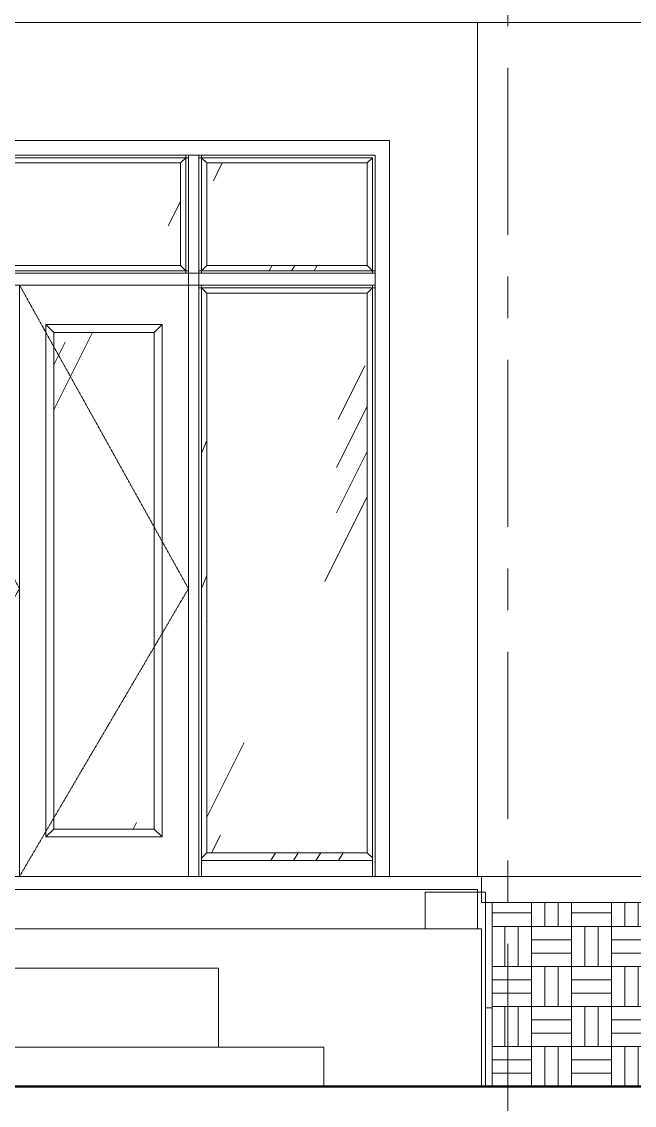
# Model space of a CAD drawing. Header units: millimetres. Extents: x 2164007 to 2324354, y -2513385 to -2308978.
# Drawn here: x 2225835 to 2228166, y -2426092 to -2421968 of the extents above; entities that cross this region are included whole.
import ezdxf

# ---------------------------------------------------------------- set-up
doc = ezdxf.new("R2010")
doc.units = ezdxf.units.MM
doc.linetypes.add('Dash 1_16_', pattern=[3.175, 1.5875, -1.5875])
doc.linetypes.add('Grid Line', pattern=[22.224999999999994, 12.7, -3.174999999999999, 3.174999999999999, -3.174999999999999])
for name, color, linetype, lineweight in [('A-DETL-WIDE', 214, 'Continuous', 50), ('A-DOOR', 8, 'Continuous', 13), ('A-FLOR', 8, 'Continuous', 13), ('A-WALL', 113, 'Continuous', 20), ('A-WALL-PATT', 8, 'Continuous', 50), ('S-GRID', 8, 'Continuous', 9)]:
    doc.layers.add(name, color=color, linetype=linetype, lineweight=lineweight)
pattern_1 = [(63.435, (228.6, 114.3), (-920.0997168973379, 2760.290932305043), [1143, -685.8, 1143, -685.8, -1454.051]), (63.435, (228.6, 114.3), (-920.0997168973379, 2760.290932305043), [-3657.6, 457.2, -996.8510000000001]), (63.435, (171.45, 171.45), (-920.0997168973379, 2760.290932305043), [914.4, -1143, 685.8, -685.8, -1682.651]), (63.435, (171.45, 171.45), (-920.0997168973379, 2760.290932305043), [-3429, 800.1, -882.551]), (63.435, (171.45, 342.9), (-920.0997168973379, 2760.290932305043), [685.8, -1371.6, 457.2, -685.8, -1911.251]), (63.435, (171.45, 342.9), (-920.0997168973379, 2760.290932305043), [-3200.4, 1028.7, -882.551]), (63.435, (342.9, 171.45), (-920.0997168973379, 2760.290932305043), [685.8, -1371.6, 571.5, -2482.751]), (63.435, (514.35, 342.9), (-920.0997168973379, 2760.290932305043), [342.9, -1714.5, 228.6, -2825.651]), (63.435, (228.6, 628.65), (-920.0997168973379, 2760.290932305043), [228.6, -1714.5, 228.6, -914.4, -2025.551]), (63.435, (228.6, 628.65), (-920.0997168973379, 2760.290932305043), [-3086.1, 571.5, -1454.051]), (63.435, (1257.3, 457.2), (-920.0997168973379, 2760.290932305043), [1143, -1714.5, 1371.6, -905.4110000000001]), (63.435, (1257.3, 285.75), (-920.0997168973379, 2760.290932305043), [1600.2, -1143, 1714.5, -676.811]), (63.435, (1371.6, 342.9), (-920.0997168973379, 2760.290932305043), [1828.8, -914.4, 1371.6, -996.8510000000001]), (63.435, (1543.05, 514.35), (-920.0997168973379, 2760.290932305043), [1143, -1600.2, 914.4, -1454.051]), (63.435, (1371.6, 857.25), (-920.0997168973379, 2760.290932305043), [571.5, -2286, 685.8, -1568.351]), (63.435, (1714.5, 685.8), (-920.0997168973379, 2760.290932305043), [457.2, -2286, 457.2, -1911.251])]
pattern_2 = [(58.997, (228.6, 15411.37), (-920.0859164882585, 2296.706267481752), [992.4019999999998, -595.4409999999999, 992.4019999999998, -1857.911]), (58.997, (228.6, 15411.37), (-920.0859164882585, 2296.706267481752), [-2580.244999999999, -595.4409999999999, 396.961, -865.5089999999998]), (58.997, (171.45, 15458.921), (-920.0859164882585, 2296.706267481752), [793.9219999999999, -992.4019999999998, 595.4409999999999, -2056.392]), (58.997, (171.45, 15458.921), (-920.0859164882585, 2296.706267481752), [-2381.764999999999, -595.4409999999999, 694.6809999999999, -766.2689999999998]), (58.997, (171.45, 15601.576), (-920.0859164882585, 2296.706267481752), [595.4409999999999, -1190.882, 396.961, -2254.872]), (58.997, (171.45, 15601.576), (-920.0859164882585, 2296.706267481752), [-2183.284, -595.4409999999999, 893.1619999999998, -766.2689999999998]), (58.997, (342.9, 15458.921), (-920.0859164882585, 2296.706267481752), [595.4409999999999, -1190.882, 496.2009999999999, -2155.632]), (58.997, (514.35, 15601.576), (-920.0859164882585, 2296.706267481752), [297.7209999999999, -1488.603, 198.48, -2453.352]), (58.997, (228.6, 15839.335), (-920.0859164882585, 2296.706267481752), [198.48, -1488.603, 198.48, -2552.592999999999]), (58.997, (228.6, 15839.335), (-920.0859164882585, 2296.706267481752), [-1885.564, -793.9219999999999, 496.2009999999999, -1262.47]), (58.997, (1257.3, 15696.68), (-920.0859164882585, 2296.706267481752), [992.4019999999998, -1488.603, 1190.882, -786.1169999999998]), (58.997, (1257.3, 15554.025), (-920.0859164882585, 2296.706267481752), [1389.363, -992.4019999999998, 1488.603, -587.6369999999998]), (58.997, (1371.6, 15601.576), (-920.0859164882585, 2296.706267481752), [1587.843, -793.9219999999999, 1190.882, -865.5089999999998]), (58.997, (1543.05, 15744.231), (-920.0859164882585, 2296.706267481752), [992.4019999999998, -1389.363, 793.9219999999999, -1262.47]), (58.997, (1371.6, 16029.541), (-920.0859164882585, 2296.706267481752), [496.2009999999999, -1984.804, 595.4409999999999, -1361.71]), (58.997, (1714.5, 15886.886), (-920.0859164882585, 2296.706267481752), [396.961, -1984.804, 396.961, -1659.431])]
pattern_3 = [(58.997, (228.6, 14723.677), (-920.0859164882585, 2296.706267481752), [992.4019999999998, -595.4409999999999, 992.4019999999998, -1857.911]), (58.997, (228.6, 14723.677), (-920.0859164882585, 2296.706267481752), [-2580.244999999999, -595.4409999999999, 396.961, -865.5089999999998]), (58.997, (171.45, 14771.229), (-920.0859164882585, 2296.706267481752), [793.9219999999999, -992.4019999999998, 595.4409999999999, -2056.392]), (58.997, (171.45, 14771.229), (-920.0859164882585, 2296.706267481752), [-2381.764999999999, -595.4409999999999, 694.6809999999999, -766.2689999999998]), (58.997, (171.45, 14913.884), (-920.0859164882585, 2296.706267481752), [595.4409999999999, -1190.882, 396.961, -2254.872]), (58.997, (171.45, 14913.884), (-920.0859164882585, 2296.706267481752), [-2183.284, -595.4409999999999, 893.1619999999998, -766.2689999999998]), (58.997, (342.9, 14771.229), (-920.0859164882585, 2296.706267481752), [595.4409999999999, -1190.882, 496.2009999999999, -2155.632]), (58.997, (514.35, 14913.884), (-920.0859164882585, 2296.706267481752), [297.7209999999999, -1488.603, 198.48, -2453.352]), (58.997, (228.6, 15151.642), (-920.0859164882585, 2296.706267481752), [198.48, -1488.603, 198.48, -2552.592999999999]), (58.997, (228.6, 15151.642), (-920.0859164882585, 2296.706267481752), [-1885.564, -793.9219999999999, 496.2009999999999, -1262.47]), (58.997, (1257.3, 15008.987), (-920.0859164882585, 2296.706267481752), [992.4019999999998, -1488.603, 1190.882, -786.1169999999998]), (58.997, (1257.3, 14866.332), (-920.0859164882585, 2296.706267481752), [1389.363, -992.4019999999998, 1488.603, -587.6369999999998]), (58.997, (1371.6, 14913.884), (-920.0859164882585, 2296.706267481752), [1587.843, -793.9219999999999, 1190.882, -865.5089999999998]), (58.997, (1543.05, 15056.539), (-920.0859164882585, 2296.706267481752), [992.4019999999998, -1389.363, 793.9219999999999, -1262.47]), (58.997, (1371.6, 15341.849), (-920.0859164882585, 2296.706267481752), [496.2009999999999, -1984.804, 595.4409999999999, -1361.71]), (58.997, (1714.5, 15199.194), (-920.0859164882585, 2296.706267481752), [396.961, -1984.804, 396.961, -1659.431])]
pattern_4 = [(58.997, (228.6, 14751.37), (-920.0859164882585, 2296.706267481752), [992.4019999999998, -595.4409999999999, 992.4019999999998, -1857.911]), (58.997, (228.6, 14751.37), (-920.0859164882585, 2296.706267481752), [-2580.244999999999, -595.4409999999999, 396.961, -865.5089999999998]), (58.997, (171.45, 14798.921), (-920.0859164882585, 2296.706267481752), [793.9219999999999, -992.4019999999998, 595.4409999999999, -2056.392]), (58.997, (171.45, 14798.921), (-920.0859164882585, 2296.706267481752), [-2381.764999999999, -595.4409999999999, 694.6809999999999, -766.2689999999998]), (58.997, (171.45, 14941.576), (-920.0859164882585, 2296.706267481752), [595.4409999999999, -1190.882, 396.961, -2254.872]), (58.997, (171.45, 14941.576), (-920.0859164882585, 2296.706267481752), [-2183.284, -595.4409999999999, 893.1619999999998, -766.2689999999998]), (58.997, (342.9, 14798.921), (-920.0859164882585, 2296.706267481752), [595.4409999999999, -1190.882, 496.2009999999999, -2155.632]), (58.997, (514.35, 14941.576), (-920.0859164882585, 2296.706267481752), [297.7209999999999, -1488.603, 198.48, -2453.352]), (58.997, (228.6, 15179.335), (-920.0859164882585, 2296.706267481752), [198.48, -1488.603, 198.48, -2552.592999999999]), (58.997, (228.6, 15179.335), (-920.0859164882585, 2296.706267481752), [-1885.564, -793.9219999999999, 496.2009999999999, -1262.47]), (58.997, (1257.3, 15036.68), (-920.0859164882585, 2296.706267481752), [992.4019999999998, -1488.603, 1190.882, -786.1169999999998]), (58.997, (1257.3, 14894.025), (-920.0859164882585, 2296.706267481752), [1389.363, -992.4019999999998, 1488.603, -587.6369999999998]), (58.997, (1371.6, 14941.576), (-920.0859164882585, 2296.706267481752), [1587.843, -793.9219999999999, 1190.882, -865.5089999999998]), (58.997, (1543.05, 15084.231), (-920.0859164882585, 2296.706267481752), [992.4019999999998, -1389.363, 793.9219999999999, -1262.47]), (58.997, (1371.6, 15369.541), (-920.0859164882585, 2296.706267481752), [496.2009999999999, -1984.804, 595.4409999999999, -1361.71]), (58.997, (1714.5, 15226.886), (-920.0859164882585, 2296.706267481752), [396.961, -1984.804, 396.961, -1659.431])]

# ---------------------------------------------------------------- blocks, each defined once
blk = doc.blocks.new('D4100x2800 XINFA 65 CHUAN - D1-1094269-East')
at = {"layer": 'A-DOOR', "lineweight": 9}
h = blk.add_hatch(dxfattribs=at)
h.set_pattern_fill('FP_2', color=256, style=0, pattern_type=2)
h.set_pattern_definition([(58.997, (228.6, -13670.394), (-920.0859164882585, 2296.706267481752), [992.4019999999998, -595.4409999999999, 992.4019999999998, -1857.911]), (58.997, (228.6, -13670.394), (-920.0859164882585, 2296.706267481752), [-2580.244999999999, -595.4409999999999, 396.961, -865.5089999999998]), (58.997, (171.45, -13622.842), (-920.0859164882585, 2296.706267481752), [793.9219999999999, -992.4019999999998, 595.4409999999999, -2056.392]), (58.997, (171.45, -13622.842), (-920.0859164882585, 2296.706267481752), [-2381.764999999999, -595.4409999999999, 694.6809999999999, -766.2689999999998]), (58.997, (171.45, -13480.187), (-920.0859164882585, 2296.706267481752), [595.4409999999999, -1190.882, 396.961, -2254.872]), (58.997, (171.45, -13480.187), (-920.0859164882585, 2296.706267481752), [-2183.284, -595.4409999999999, 893.1619999999998, -766.2689999999998]), (58.997, (342.9, -13622.842), (-920.0859164882585, 2296.706267481752), [595.4409999999999, -1190.882, 496.2009999999999, -2155.632]), (58.997, (514.35, -13480.187), (-920.0859164882585, 2296.706267481752), [297.7209999999999, -1488.603, 198.48, -2453.352]), (58.997, (228.6, -13242.429), (-920.0859164882585, 2296.706267481752), [198.48, -1488.603, 198.48, -2552.592999999999]), (58.997, (228.6, -13242.429), (-920.0859164882585, 2296.706267481752), [-1885.564, -793.9219999999999, 496.2009999999999, -1262.47]), (58.997, (1257.3, -13385.084), (-920.0859164882585, 2296.706267481752), [992.4019999999998, -1488.603, 1190.882, -786.1169999999998]), (58.997, (1257.3, -13527.739), (-920.0859164882585, 2296.706267481752), [1389.363, -992.4019999999998, 1488.603, -587.6369999999998]), (58.997, (1371.6, -13480.187), (-920.0859164882585, 2296.706267481752), [1587.843, -793.9219999999999, 1190.882, -865.5089999999998]), (58.997, (1543.05, -13337.532), (-920.0859164882585, 2296.706267481752), [992.4019999999998, -1389.363, 793.9219999999999, -1262.47]), (58.997, (1371.6, -13052.222), (-920.0859164882585, 2296.706267481752), [496.2009999999999, -1984.804, 595.4409999999999, -1361.71]), (58.997, (1714.5, -13194.877), (-920.0859164882585, 2296.706267481752), [396.961, -1984.804, 396.961, -1659.431])])
h.paths.add_polyline_path([(6825.711166808232, 2715.000000000005), (6845.711166808238, 2735.000000000019), (4295.961166808215, 2735.000000000019), (4315.961166808228, 2715.000000000005), (5136.118585024041, 2715.000000000005)], flags=0)
h = blk.add_hatch(dxfattribs=at)
h.set_pattern_fill('FP_3', color=256, style=0, pattern_type=2)
h.set_pattern_definition([(67.411, (16119.076, 114.3), (-765.545300334225, 2760.297851282209), [1107.272, -664.363, 1107.272, -2072.964]), (67.411, (16119.076, 114.3), (-765.545300334225, 2760.297851282209), [-2878.908, -664.363, 442.909, -965.692]), (67.411, (16071.525, 171.45), (-765.545300334225, 2760.297851282209), [885.818, -1107.272, 664.363, -2294.419]), (67.411, (16071.525, 171.45), (-765.545300334225, 2760.297851282209), [-2657.454, -664.363, 775.091, -854.965]), (67.411, (16071.525, 342.9), (-765.545300334225, 2760.297851282209), [664.363, -1328.727, 442.909, -2515.873]), (67.411, (16071.525, 342.9), (-765.545300334225, 2760.297851282209), [-2435.999, -664.363, 996.545, -854.965]), (67.411, (16214.18, 171.45), (-765.545300334225, 2760.297851282209), [664.363, -1328.727, 553.636, -2405.146]), (67.411, (16356.835, 342.9), (-765.545300334225, 2760.297851282209), [332.182, -1660.909, 221.454, -2737.328]), (67.411, (16119.076, 628.65), (-765.545300334225, 2760.297851282209), [221.454, -1660.909, 221.454, -2848.055]), (67.411, (16119.076, 628.65), (-765.545300334225, 2760.297851282209), [-2103.818, -885.818, 553.636, -1408.601]), (67.411, (16975.007, 457.2), (-765.545300334225, 2760.297851282209), [1107.272, -1660.909, 1328.727, -877.11]), (67.411, (16975.007, 285.75), (-765.545300334225, 2760.297851282209), [1550.181, -1107.272, 1660.909, -655.6560000000001]), (67.411, (17070.11, 342.9), (-765.545300334225, 2760.297851282209), [1771.636, -885.818, 1328.727, -965.692]), (67.411, (17212.765, 514.35), (-765.545300334225, 2760.297851282209), [1107.272, -1550.181, 885.818, -1408.601]), (67.411, (17070.11, 857.25), (-765.545300334225, 2760.297851282209), [553.636, -2214.545, 664.363, -1519.328]), (67.411, (17355.42, 685.8), (-765.545300334225, 2760.297851282209), [442.909, -2214.545, 442.909, -1851.51])])
h.paths.add_polyline_path([(4295.961166808233, 2305.000000000008), (4315.961166808228, 2324.999999999999), (4315.961166808228, 2715.000000000005), (4295.961166808215, 2735.000000000019), (4295.961166808226, 2318.817973878512)], flags=0)
h = blk.add_hatch(dxfattribs=at)
h.set_pattern_fill('FP_1', color=256, style=0, pattern_type=2)
h.set_pattern_definition(pattern_1)
h.paths.add_polyline_path([(3605.961166808212, 2325.000000000001), (4215.96116680823, 2325.000000000001), (4215.96116680823, 2715.000000000019), (3605.961166808212, 2715.000000000019)], flags=0)
h = blk.add_hatch(dxfattribs=at)
h.set_pattern_fill('FP_1', color=256, style=0, pattern_type=2)
h.set_pattern_definition(pattern_1)
h.paths.add_polyline_path([(4315.961166808228, 2324.999999999999), (6825.711166808232, 2325), (6825.711166808232, 2715.000000000005), (4315.961166808228, 2715.000000000005)], flags=0)
h = blk.add_hatch(dxfattribs=at)
h.set_pattern_fill('FP_1', color=256, style=0, pattern_type=2)
h.set_pattern_definition(pattern_1)
h.paths.add_polyline_path([(7203.944904341489, 2325.000000000001), (7535.961166808246, 2325.000000000001), (7535.961166808246, 2715.000000000019), (6925.961166808229, 2715.000000000019), (6925.961166808229, 2325.000000000001)], flags=0)
h = blk.add_hatch(dxfattribs=at)
h.set_pattern_fill('FP_4', color=256, style=0, pattern_type=2)
h.set_pattern_definition(pattern_2)
h.paths.add_polyline_path([(3585.961166808219, 2305.000000000008), (4235.961166808223, 2305.000000000008), (4215.96116680823, 2325.000000000001), (3605.961166808212, 2325.000000000001), (3599.779140686725, 2318.817973878512)], flags=0)
h = blk.add_hatch(dxfattribs=at)
h.set_pattern_fill('FP_4', color=256, style=0, pattern_type=2)
h.set_pattern_definition(pattern_2)
h.paths.add_polyline_path([(6845.711166808219, 2305.000000000008), (6825.711166808232, 2325), (4315.961166808228, 2324.999999999999), (4295.961166808233, 2305.000000000008), (5136.118585024041, 2305.000000000008)], flags=0)
h = blk.add_hatch(dxfattribs=at)
h.set_pattern_fill('FP_4', color=256, style=0, pattern_type=2)
h.set_pattern_definition(pattern_2)
h.paths.add_polyline_path([(7555.961166808242, 2305.000000000008), (7535.961166808246, 2325.000000000001), (6925.961166808229, 2325.000000000001), (6905.961166808237, 2305.000000000008), (7203.944904341489, 2305.000000000008)], flags=0)
h = blk.add_hatch(dxfattribs=at)
h.set_pattern_fill('FP_8', color=256, style=0, pattern_type=2)
h.set_pattern_definition([(58.997, (228.6, -13822.701), (-920.0859164882585, 2296.706267481752), [992.4019999999998, -595.4409999999999, 992.4019999999998, -1857.911]), (58.997, (228.6, -13822.701), (-920.0859164882585, 2296.706267481752), [-2580.244999999999, -595.4409999999999, 396.961, -865.5089999999998]), (58.997, (171.45, -13775.15), (-920.0859164882585, 2296.706267481752), [793.9219999999999, -992.4019999999998, 595.4409999999999, -2056.392]), (58.997, (171.45, -13775.15), (-920.0859164882585, 2296.706267481752), [-2381.764999999999, -595.4409999999999, 694.6809999999999, -766.2689999999998]), (58.997, (171.45, -13632.495), (-920.0859164882585, 2296.706267481752), [595.4409999999999, -1190.882, 396.961, -2254.872]), (58.997, (171.45, -13632.495), (-920.0859164882585, 2296.706267481752), [-2183.284, -595.4409999999999, 893.1619999999998, -766.2689999999998]), (58.997, (342.9, -13775.15), (-920.0859164882585, 2296.706267481752), [595.4409999999999, -1190.882, 496.2009999999999, -2155.632]), (58.997, (514.35, -13632.495), (-920.0859164882585, 2296.706267481752), [297.7209999999999, -1488.603, 198.48, -2453.352]), (58.997, (228.6, -13394.736), (-920.0859164882585, 2296.706267481752), [198.48, -1488.603, 198.48, -2552.592999999999]), (58.997, (228.6, -13394.736), (-920.0859164882585, 2296.706267481752), [-1885.564, -793.9219999999999, 496.2009999999999, -1262.47]), (58.997, (1257.3, -13537.391), (-920.0859164882585, 2296.706267481752), [992.4019999999998, -1488.603, 1190.882, -786.1169999999998]), (58.997, (1257.3, -13680.046), (-920.0859164882585, 2296.706267481752), [1389.363, -992.4019999999998, 1488.603, -587.6369999999998]), (58.997, (1371.6, -13632.495), (-920.0859164882585, 2296.706267481752), [1587.843, -793.9219999999999, 1190.882, -865.5089999999998]), (58.997, (1543.05, -13489.84), (-920.0859164882585, 2296.706267481752), [992.4019999999998, -1389.363, 793.9219999999999, -1262.47]), (58.997, (1371.6, -13204.53), (-920.0859164882585, 2296.706267481752), [496.2009999999999, -1984.804, 595.4409999999999, -1361.71]), (58.997, (1714.5, -13347.185), (-920.0859164882585, 2296.706267481752), [396.961, -1984.804, 396.961, -1659.431])])
h.paths.add_polyline_path([(4215.96116680823, 2220.000000000001), (4235.961166808236, 2240.000000000008), (3585.961166808213, 2240.000000000008), (3605.961166808221, 2220.000000000001), (4102.205425365315, 2220.000000000001)], flags=0)
h = blk.add_hatch(dxfattribs=at)
h.set_pattern_fill('FP_7', color=256, style=0, pattern_type=2)
h.set_pattern_definition([(67.411, (-13113.456, 114.3), (-765.545300334225, 2760.297851282209), [1107.272, -664.363, 1107.272, -2072.964]), (67.411, (-13113.456, 114.3), (-765.545300334225, 2760.297851282209), [-2878.908, -664.363, 442.909, -965.692]), (67.411, (-13161.008, 171.45), (-765.545300334225, 2760.297851282209), [885.818, -1107.272, 664.363, -2294.419]), (67.411, (-13161.008, 171.45), (-765.545300334225, 2760.297851282209), [-2657.454, -664.363, 775.091, -854.965]), (67.411, (-13161.008, 342.9), (-765.545300334225, 2760.297851282209), [664.363, -1328.727, 442.909, -2515.873]), (67.411, (-13161.008, 342.9), (-765.545300334225, 2760.297851282209), [-2435.999, -664.363, 996.545, -854.965]), (67.411, (-13018.353, 171.45), (-765.545300334225, 2760.297851282209), [664.363, -1328.727, 553.636, -2405.146]), (67.411, (-12875.698, 342.9), (-765.545300334225, 2760.297851282209), [332.182, -1660.909, 221.454, -2737.328]), (67.411, (-13113.456, 628.65), (-765.545300334225, 2760.297851282209), [221.454, -1660.909, 221.454, -2848.055]), (67.411, (-13113.456, 628.65), (-765.545300334225, 2760.297851282209), [-2103.818, -885.818, 553.636, -1408.601]), (67.411, (-12257.526, 457.2), (-765.545300334225, 2760.297851282209), [1107.272, -1660.909, 1328.727, -877.11]), (67.411, (-12257.526, 285.75), (-765.545300334225, 2760.297851282209), [1550.181, -1107.272, 1660.909, -655.6560000000001]), (67.411, (-12162.423, 342.9), (-765.545300334225, 2760.297851282209), [1771.636, -885.818, 1328.727, -965.692]), (67.411, (-12019.768, 514.35), (-765.545300334225, 2760.297851282209), [1107.272, -1550.181, 885.818, -1408.601]), (67.411, (-12162.423, 857.25), (-765.545300334225, 2760.297851282209), [553.636, -2214.545, 664.363, -1519.328]), (67.411, (-11877.113, 685.8), (-765.545300334225, 2760.297851282209), [442.909, -2214.545, 442.909, -1851.51])])
h.paths.add_polyline_path([(4235.961166808229, 69.99999999999925), (4235.961166808236, 2240.000000000008), (4215.96116680823, 2220.000000000001), (4215.96116680823, 89.99999999999903)], flags=0)
h = blk.add_hatch(dxfattribs=at)
h.set_pattern_fill('FP_6', color=256, style=0, pattern_type=2)
h.set_pattern_definition([(67.411, (16922.153, 114.3), (-765.545300334225, 2760.297851282209), [1107.272, -664.363, 1107.272, -2072.964]), (67.411, (16922.153, 114.3), (-765.545300334225, 2760.297851282209), [-2878.908, -664.363, 442.909, -965.692]), (67.411, (16874.602, 171.45), (-765.545300334225, 2760.297851282209), [885.818, -1107.272, 664.363, -2294.419]), (67.411, (16874.602, 171.45), (-765.545300334225, 2760.297851282209), [-2657.454, -664.363, 775.091, -854.965]), (67.411, (16874.602, 342.9), (-765.545300334225, 2760.297851282209), [664.363, -1328.727, 442.909, -2515.873]), (67.411, (16874.602, 342.9), (-765.545300334225, 2760.297851282209), [-2435.999, -664.363, 996.545, -854.965]), (67.411, (17017.257, 171.45), (-765.545300334225, 2760.297851282209), [664.363, -1328.727, 553.636, -2405.146]), (67.411, (17159.912, 342.9), (-765.545300334225, 2760.297851282209), [332.182, -1660.909, 221.454, -2737.328]), (67.411, (16922.153, 628.65), (-765.545300334225, 2760.297851282209), [221.454, -1660.909, 221.454, -2848.055]), (67.411, (16922.153, 628.65), (-765.545300334225, 2760.297851282209), [-2103.818, -885.818, 553.636, -1408.601]), (67.411, (17778.084, 457.2), (-765.545300334225, 2760.297851282209), [1107.272, -1660.909, 1328.727, -877.11]), (67.411, (17778.084, 285.75), (-765.545300334225, 2760.297851282209), [1550.181, -1107.272, 1660.909, -655.6560000000001]), (67.411, (17873.187, 342.9), (-765.545300334225, 2760.297851282209), [1771.636, -885.818, 1328.727, -965.692]), (67.411, (18015.842, 514.35), (-765.545300334225, 2760.297851282209), [1107.272, -1550.181, 885.818, -1408.601]), (67.411, (17873.187, 857.25), (-765.545300334225, 2760.297851282209), [553.636, -2214.545, 664.363, -1519.328]), (67.411, (18158.497, 685.8), (-765.545300334225, 2760.297851282209), [442.909, -2214.545, 442.909, -1851.51])])
h.paths.add_polyline_path([(6905.711166808229, 69.7499999999993), (6925.961166808229, 89.99999999999903), (6925.961166808229, 2220.000000000001), (6905.711166808229, 2240.000000000008), (6905.711166808229, 249.1575460669911)], flags=0)
h = blk.add_hatch(dxfattribs=at)
h.set_pattern_fill('FP_1', color=256, style=0, pattern_type=2)
h.set_pattern_definition(pattern_1)
h.paths.add_polyline_path([(4215.96116680823, 89.99999999999903), (4215.96116680823, 2220.000000000001), (3605.961166808221, 2220.000000000001), (3605.961166808221, 89.99999999999903), (4102.205425365315, 89.99999999999903)], flags=0)
h = blk.add_hatch(dxfattribs=at)
h.set_pattern_fill('FP_1', color=256, style=0, pattern_type=2)
h.set_pattern_definition(pattern_1)
h.paths.add_polyline_path([(7535.961166808239, 89.99999999999903), (7535.961166808239, 2220.000000000001), (6925.961166808229, 2220.000000000001), (6925.961166808229, 89.99999999999903), (7203.944904341489, 89.99999999999903)], flags=0)
h = blk.add_hatch(dxfattribs=at)
h.set_pattern_fill('FP_14', color=256, style=0, pattern_type=2)
h.set_pattern_definition([(67.411, (16149.846, 114.3), (-765.545300334225, 2760.297851282209), [1107.272, -664.363, 1107.272, -2072.964]), (67.411, (16149.846, 114.3), (-765.545300334225, 2760.297851282209), [-2878.908, -664.363, 442.909, -965.692]), (67.411, (16102.294, 171.45), (-765.545300334225, 2760.297851282209), [885.818, -1107.272, 664.363, -2294.419]), (67.411, (16102.294, 171.45), (-765.545300334225, 2760.297851282209), [-2657.454, -664.363, 775.091, -854.965]), (67.411, (16102.294, 342.9), (-765.545300334225, 2760.297851282209), [664.363, -1328.727, 442.909, -2515.873]), (67.411, (16102.294, 342.9), (-765.545300334225, 2760.297851282209), [-2435.999, -664.363, 996.545, -854.965]), (67.411, (16244.949, 171.45), (-765.545300334225, 2760.297851282209), [664.363, -1328.727, 553.636, -2405.146]), (67.411, (16387.604, 342.9), (-765.545300334225, 2760.297851282209), [332.182, -1660.909, 221.454, -2737.328]), (67.411, (16149.846, 628.65), (-765.545300334225, 2760.297851282209), [221.454, -1660.909, 221.454, -2848.055]), (67.411, (16149.846, 628.65), (-765.545300334225, 2760.297851282209), [-2103.818, -885.818, 553.636, -1408.601]), (67.411, (17005.776, 457.2), (-765.545300334225, 2760.297851282209), [1107.272, -1660.909, 1328.727, -877.11]), (67.411, (17005.776, 285.75), (-765.545300334225, 2760.297851282209), [1550.181, -1107.272, 1660.909, -655.6560000000001]), (67.411, (17100.879, 342.9), (-765.545300334225, 2760.297851282209), [1771.636, -885.818, 1328.727, -965.692]), (67.411, (17243.534, 514.35), (-765.545300334225, 2760.297851282209), [1107.272, -1550.181, 885.818, -1408.601]), (67.411, (17100.879, 857.25), (-765.545300334225, 2760.297851282209), [553.636, -2214.545, 664.363, -1519.328]), (67.411, (17386.189, 685.8), (-765.545300334225, 2760.297851282209), [442.909, -2214.545, 442.909, -1851.51])])
h.paths.add_polyline_path([(4385.961166808228, 149.9999999999919), (4415.96116680823, 179.9999999999916), (4415.96116680823, 2070.000000000008), (4385.961166808228, 2100.000000000008), (4385.961166808228, 249.1575460669911)], flags=0)
h = blk.add_hatch(dxfattribs=at)
h.set_pattern_fill('FP_15', color=256, style=0, pattern_type=2)
h.set_pattern_definition([(67.411, (-12934.225, 114.3), (-765.545300334225, 2760.297851282209), [1107.272, -664.363, 1107.272, -2072.964]), (67.411, (-12934.225, 114.3), (-765.545300334225, 2760.297851282209), [-2878.908, -664.363, 442.909, -965.692]), (67.411, (-12981.777, 171.45), (-765.545300334225, 2760.297851282209), [885.818, -1107.272, 664.363, -2294.419]), (67.411, (-12981.777, 171.45), (-765.545300334225, 2760.297851282209), [-2657.454, -664.363, 775.091, -854.965]), (67.411, (-12981.777, 342.9), (-765.545300334225, 2760.297851282209), [664.363, -1328.727, 442.909, -2515.873]), (67.411, (-12981.777, 342.9), (-765.545300334225, 2760.297851282209), [-2435.999, -664.363, 996.545, -854.965]), (67.411, (-12839.122, 171.45), (-765.545300334225, 2760.297851282209), [664.363, -1328.727, 553.636, -2405.146]), (67.411, (-12696.467, 342.9), (-765.545300334225, 2760.297851282209), [332.182, -1660.909, 221.454, -2737.328]), (67.411, (-12934.225, 628.65), (-765.545300334225, 2760.297851282209), [221.454, -1660.909, 221.454, -2848.055]), (67.411, (-12934.225, 628.65), (-765.545300334225, 2760.297851282209), [-2103.818, -885.818, 553.636, -1408.601]), (67.411, (-12078.295, 457.2), (-765.545300334225, 2760.297851282209), [1107.272, -1660.909, 1328.727, -877.11]), (67.411, (-12078.295, 285.75), (-765.545300334225, 2760.297851282209), [1550.181, -1107.272, 1660.909, -655.6560000000001]), (67.411, (-11983.192, 342.9), (-765.545300334225, 2760.297851282209), [1771.636, -885.818, 1328.727, -965.692]), (67.411, (-11840.537, 514.35), (-765.545300334225, 2760.297851282209), [1107.272, -1550.181, 885.818, -1408.601]), (67.411, (-11983.192, 857.25), (-765.545300334225, 2760.297851282209), [553.636, -2214.545, 664.363, -1519.328]), (67.411, (-11697.882, 685.8), (-765.545300334225, 2760.297851282209), [442.909, -2214.545, 442.909, -1851.51])])
h.paths.add_polyline_path([(4828.461166808229, 149.9999999999962), (4828.461166808233, 2100.000000000008), (4798.461166808233, 2070.000000000008), (4798.461166808233, 179.9999999999916)], flags=0)
h = blk.add_hatch(dxfattribs=at)
h.set_pattern_fill('FP_13', color=256, style=0, pattern_type=2)
h.set_pattern_definition([(67.411, (16347.538, 114.3), (-765.545300334225, 2760.297851282209), [1107.272, -664.363, 1107.272, -2072.964]), (67.411, (16347.538, 114.3), (-765.545300334225, 2760.297851282209), [-2878.908, -664.363, 442.909, -965.692]), (67.411, (16299.986, 171.45), (-765.545300334225, 2760.297851282209), [885.818, -1107.272, 664.363, -2294.419]), (67.411, (16299.986, 171.45), (-765.545300334225, 2760.297851282209), [-2657.454, -664.363, 775.091, -854.965]), (67.411, (16299.986, 342.9), (-765.545300334225, 2760.297851282209), [664.363, -1328.727, 442.909, -2515.873]), (67.411, (16299.986, 342.9), (-765.545300334225, 2760.297851282209), [-2435.999, -664.363, 996.545, -854.965]), (67.411, (16442.641, 171.45), (-765.545300334225, 2760.297851282209), [664.363, -1328.727, 553.636, -2405.146]), (67.411, (16585.296, 342.9), (-765.545300334225, 2760.297851282209), [332.182, -1660.909, 221.454, -2737.328]), (67.411, (16347.538, 628.65), (-765.545300334225, 2760.297851282209), [221.454, -1660.909, 221.454, -2848.055]), (67.411, (16347.538, 628.65), (-765.545300334225, 2760.297851282209), [-2103.818, -885.818, 553.636, -1408.601]), (67.411, (17203.468, 457.2), (-765.545300334225, 2760.297851282209), [1107.272, -1660.909, 1328.727, -877.11]), (67.411, (17203.468, 285.75), (-765.545300334225, 2760.297851282209), [1550.181, -1107.272, 1660.909, -655.6560000000001]), (67.411, (17298.572, 342.9), (-765.545300334225, 2760.297851282209), [1771.636, -885.818, 1328.727, -965.692]), (67.411, (17441.227, 514.35), (-765.545300334225, 2760.297851282209), [1107.272, -1550.181, 885.818, -1408.601]), (67.411, (17298.572, 857.25), (-765.545300334225, 2760.297851282209), [553.636, -2214.545, 664.363, -1519.328]), (67.411, (17583.882, 685.8), (-765.545300334225, 2760.297851282209), [442.909, -2214.545, 442.909, -1851.51])])
h.paths.add_polyline_path([(5028.461166808231, 149.9999999999897), (5058.461166808231, 179.9999999999894), (5058.461166808231, 2070.000000000006), (5028.461166808231, 2100.000000000005), (5028.461166808231, 249.1575460669911)], flags=0)
h = blk.add_hatch(dxfattribs=at)
h.set_pattern_fill('FP_1', color=256, style=0, pattern_type=2)
h.set_pattern_definition(pattern_1)
h.paths.add_polyline_path([(5136.118585024041, 179.9999999999894), (5440.961166808234, 179.9999999999894), (5440.961166808234, 2070.000000000006), (5058.461166808231, 2070.000000000006), (5058.461166808231, 179.9999999999894)], flags=0)
h = blk.add_hatch(dxfattribs=at)
h.set_pattern_fill('FP_11', color=256, style=0, pattern_type=2)
h.set_pattern_definition([(67.411, (16545.23, 114.3), (-765.545300334225, 2760.297851282209), [1107.272, -664.363, 1107.272, -2072.964]), (67.411, (16545.23, 114.3), (-765.545300334225, 2760.297851282209), [-2878.908, -664.363, 442.909, -965.692]), (67.411, (16497.679, 171.45), (-765.545300334225, 2760.297851282209), [885.818, -1107.272, 664.363, -2294.419]), (67.411, (16497.679, 171.45), (-765.545300334225, 2760.297851282209), [-2657.454, -664.363, 775.091, -854.965]), (67.411, (16497.679, 342.9), (-765.545300334225, 2760.297851282209), [664.363, -1328.727, 442.909, -2515.873]), (67.411, (16497.679, 342.9), (-765.545300334225, 2760.297851282209), [-2435.999, -664.363, 996.545, -854.965]), (67.411, (16640.334, 171.45), (-765.545300334225, 2760.297851282209), [664.363, -1328.727, 553.636, -2405.146]), (67.411, (16782.989, 342.9), (-765.545300334225, 2760.297851282209), [332.182, -1660.909, 221.454, -2737.328]), (67.411, (16545.23, 628.65), (-765.545300334225, 2760.297851282209), [221.454, -1660.909, 221.454, -2848.055]), (67.411, (16545.23, 628.65), (-765.545300334225, 2760.297851282209), [-2103.818, -885.818, 553.636, -1408.601]), (67.411, (17401.16, 457.2), (-765.545300334225, 2760.297851282209), [1107.272, -1660.909, 1328.727, -877.11]), (67.411, (17401.16, 285.75), (-765.545300334225, 2760.297851282209), [1550.181, -1107.272, 1660.909, -655.6560000000001]), (67.411, (17496.264, 342.9), (-765.545300334225, 2760.297851282209), [1771.636, -885.818, 1328.727, -965.692]), (67.411, (17638.919, 514.35), (-765.545300334225, 2760.297851282209), [1107.272, -1550.181, 885.818, -1408.601]), (67.411, (17496.264, 857.25), (-765.545300334225, 2760.297851282209), [553.636, -2214.545, 664.363, -1519.328]), (67.411, (17781.574, 685.8), (-765.545300334225, 2760.297851282209), [442.909, -2214.545, 442.909, -1851.51])])
h.paths.add_polyline_path([(5670.961166808223, 149.9999999999897), (5700.961166808225, 179.9999999999894), (5700.961166808225, 2070.000000000006), (5670.961166808223, 2100.000000000005), (5670.961166808223, 249.1575460669911)], flags=0)
h = blk.add_hatch(dxfattribs=at)
h.set_pattern_fill('FP_1', color=256, style=0, pattern_type=2)
h.set_pattern_definition(pattern_1)
h.paths.add_polyline_path([(6083.461166808227, 179.9999999999894), (6083.461166808227, 2070.000000000006), (5700.961166808225, 2070.000000000006), (5700.961166808225, 179.9999999999894)], flags=0)
h = blk.add_hatch(dxfattribs=at)
h.set_pattern_fill('FP_9', color=256, style=0, pattern_type=2)
h.set_pattern_definition([(67.411, (-12538.841, 114.3), (-765.545300334225, 2760.297851282209), [1107.272, -664.363, 1107.272, -2072.964]), (67.411, (-12538.841, 114.3), (-765.545300334225, 2760.297851282209), [-2878.908, -664.363, 442.909, -965.692]), (67.411, (-12586.393, 171.45), (-765.545300334225, 2760.297851282209), [885.818, -1107.272, 664.363, -2294.419]), (67.411, (-12586.393, 171.45), (-765.545300334225, 2760.297851282209), [-2657.454, -664.363, 775.091, -854.965]), (67.411, (-12586.393, 342.9), (-765.545300334225, 2760.297851282209), [664.363, -1328.727, 442.909, -2515.873]), (67.411, (-12586.393, 342.9), (-765.545300334225, 2760.297851282209), [-2435.999, -664.363, 996.545, -854.965]), (67.411, (-12443.737, 171.45), (-765.545300334225, 2760.297851282209), [664.363, -1328.727, 553.636, -2405.146]), (67.411, (-12301.082, 342.9), (-765.545300334225, 2760.297851282209), [332.182, -1660.909, 221.454, -2737.328]), (67.411, (-12538.841, 628.65), (-765.545300334225, 2760.297851282209), [221.454, -1660.909, 221.454, -2848.055]), (67.411, (-12538.841, 628.65), (-765.545300334225, 2760.297851282209), [-2103.818, -885.818, 553.636, -1408.601]), (67.411, (-11682.911, 457.2), (-765.545300334225, 2760.297851282209), [1107.272, -1660.909, 1328.727, -877.11]), (67.411, (-11682.911, 285.75), (-765.545300334225, 2760.297851282209), [1550.181, -1107.272, 1660.909, -655.6560000000001]), (67.411, (-11587.807, 342.9), (-765.545300334225, 2760.297851282209), [1771.636, -885.818, 1328.727, -965.692]), (67.411, (-11445.152, 514.35), (-765.545300334225, 2760.297851282209), [1107.272, -1550.181, 885.818, -1408.601]), (67.411, (-11587.807, 857.25), (-765.545300334225, 2760.297851282209), [553.636, -2214.545, 664.363, -1519.328]), (67.411, (-11302.497, 685.8), (-765.545300334225, 2760.297851282209), [442.909, -2214.545, 442.909, -1851.51])])
h.paths.add_polyline_path([(6113.461166808229, 149.9999999999897), (6113.461166808229, 2100.000000000005), (6083.461166808227, 2070.000000000006), (6083.461166808227, 179.9999999999894)], flags=0)
h = blk.add_hatch(dxfattribs=at)
h.set_pattern_fill('FP_1', color=256, style=0, pattern_type=2)
h.set_pattern_definition(pattern_1)
h.paths.add_polyline_path([(6725.961166808231, 179.9999999999916), (6725.961166808231, 2070.000000000008), (6343.461166808227, 2070.000000000008), (6343.461166808227, 179.9999999999937)], flags=0)
h = blk.add_hatch(dxfattribs=at)
h.set_pattern_fill('FP_12', color=256, style=0, pattern_type=2)
h.set_pattern_definition([(67.411, (-12341.149, 114.3), (-765.545300334225, 2760.297851282209), [1107.272, -664.363, 1107.272, -2072.964]), (67.411, (-12341.149, 114.3), (-765.545300334225, 2760.297851282209), [-2878.908, -664.363, 442.909, -965.692]), (67.411, (-12388.7, 171.45), (-765.545300334225, 2760.297851282209), [885.818, -1107.272, 664.363, -2294.419]), (67.411, (-12388.7, 171.45), (-765.545300334225, 2760.297851282209), [-2657.454, -664.363, 775.091, -854.965]), (67.411, (-12388.7, 342.9), (-765.545300334225, 2760.297851282209), [664.363, -1328.727, 442.909, -2515.873]), (67.411, (-12388.7, 342.9), (-765.545300334225, 2760.297851282209), [-2435.999, -664.363, 996.545, -854.965]), (67.411, (-12246.045, 171.45), (-765.545300334225, 2760.297851282209), [664.363, -1328.727, 553.636, -2405.146]), (67.411, (-12103.39, 342.9), (-765.545300334225, 2760.297851282209), [332.182, -1660.909, 221.454, -2737.328]), (67.411, (-12341.149, 628.65), (-765.545300334225, 2760.297851282209), [221.454, -1660.909, 221.454, -2848.055]), (67.411, (-12341.149, 628.65), (-765.545300334225, 2760.297851282209), [-2103.818, -885.818, 553.636, -1408.601]), (67.411, (-11485.218, 457.2), (-765.545300334225, 2760.297851282209), [1107.272, -1660.909, 1328.727, -877.11]), (67.411, (-11485.218, 285.75), (-765.545300334225, 2760.297851282209), [1550.181, -1107.272, 1660.909, -655.6560000000001]), (67.411, (-11390.115, 342.9), (-765.545300334225, 2760.297851282209), [1771.636, -885.818, 1328.727, -965.692]), (67.411, (-11247.46, 514.35), (-765.545300334225, 2760.297851282209), [1107.272, -1550.181, 885.818, -1408.601]), (67.411, (-11390.115, 857.25), (-765.545300334225, 2760.297851282209), [553.636, -2214.545, 664.363, -1519.328]), (67.411, (-11104.805, 685.8), (-765.545300334225, 2760.297851282209), [442.909, -2214.545, 442.909, -1851.51])])
h.paths.add_polyline_path([(6755.961166808231, 149.9999999999919), (6755.961166808231, 2100.000000000008), (6725.961166808231, 2070.000000000008), (6725.961166808231, 179.9999999999916)], flags=0)
h = blk.add_hatch(dxfattribs=at)
h.set_pattern_fill('FP_10', color=256, style=0, pattern_type=2)
h.set_pattern_definition(pattern_4)
h.paths.add_polyline_path([(5028.461166808231, 149.9999999999897), (5470.961166808234, 149.9999999999897), (5440.961166808234, 179.9999999999894), (5058.461166808231, 179.9999999999894)], flags=0)
h = blk.add_hatch(dxfattribs=at)
h.set_pattern_fill('FP_10', color=256, style=0, pattern_type=2)
h.set_pattern_definition(pattern_4)
h.paths.add_polyline_path([(6113.461166808229, 149.9999999999897), (6083.461166808227, 179.9999999999894), (5700.961166808225, 179.9999999999894), (5670.961166808223, 149.9999999999897)], flags=0)
h = blk.add_hatch(dxfattribs=at)
h.set_pattern_fill('FP_10', color=256, style=0, pattern_type=2)
h.set_pattern_definition(pattern_4)
h.paths.add_polyline_path([(6755.961166808231, 149.9999999999919), (6725.961166808231, 179.9999999999916), (6343.461166808227, 179.9999999999937), (6313.461166808229, 149.9999999999919)], flags=0)
h = blk.add_hatch(dxfattribs=at)
h.set_pattern_fill('FP_5', color=256, style=0, pattern_type=2)
h.set_pattern_definition(pattern_3)
h.paths.add_polyline_path([(3585.961166808213, 59.99999999999935), (4235.961166808229, 59.99999999999935), (4235.961166808229, 69.99999999999925), (4215.96116680823, 89.99999999999903), (3605.961166808221, 89.99999999999903), (3585.961166808213, 69.99999999998842)], flags=0)
h = blk.add_hatch(dxfattribs=at)
h.set_pattern_fill('FP_5', color=256, style=0, pattern_type=2)
h.set_pattern_definition(pattern_3)
h.paths.add_polyline_path([(7203.944904341489, 59.99999999999935), (7555.96116680825, 59.99999999999935), (7555.96116680825, 69.99999999998626), (7535.961166808239, 89.99999999999903), (6925.961166808229, 89.99999999999903), (6905.711166808229, 69.7499999999993), (6905.711166808229, 59.99999999999935)], flags=0)
at = {"layer": 'A-DOOR'}
for p, q in [((3520.96116680822, 2800.000000000005), (3520.96116680822, 9.999999999999892)), ((7620.96116680823, 2800.000000000005), (3520.96116680822, 2800.000000000005)), ((7620.96116680823, 0), (7620.96116680823, 2800.000000000005)), ((3575.96116680821, 9.999999999999703), (3575.96116680821, 2745.000000000016)), ((3575.96116680821, 2745.000000000016), (4245.961166808225, 2745.000000000016)), ((3585.961166808209, 2735.000000000016), (3585.961166808209, 2295)), ((3585.961166808209, 2735.000000000017), (4235.961166808225, 2735.000000000017)), ((3585.961166808209, 2735.000000000016), (3605.96116680821, 2715.000000000016)), ((4215.961166808225, 2715.000000000016), (4235.961166808227, 2735.000000000017)), ((4235.961166808225, 2735.000000000017), (4235.961166808225, 2295)), ((4245.961166808225, 2745.000000000003), (4245.961166808225, 9.999999999999352)), ((4285.961166808225, 9.999999999999703), (4285.961166808225, 2745.000000000003)), ((4285.961166808225, 2745.000000000016), (7565.961166808241, 2745.000000000016)), ((4295.961166808224, 2295), (4295.961166808224, 2735.000000000017)), ((4295.961166808224, 2735.000000000017), (6855.711166808223, 2735.000000000017)), ((4295.961166808213, 2735.000000000017), (4315.961166808225, 2715.000000000003)), ((6825.711166808225, 2715.000000000003), (6845.711166808222, 2735.000000000007)), ((6845.711166808225, 2745.000000000003), (6845.711166808225, 2295)), ((6855.711166808223, 2745.000000000003), (6855.711166808223, 0)), ((6895.711166808224, 2745.000000000003), (6855.711166808223, 2745.000000000003)), ((6895.711166808224, 2745.000000000003), (6895.711166808224, 0)), ((6895.711166808223, 2735.000000000017), (7555.961166808243, 2735.000000000017)), ((6905.711166808224, 2745.000000000003), (6905.711166808224, 2295)), ((6905.961166808223, 2735.000000000017), (6925.961166808224, 2715.000000000016)), ((7535.961166808241, 2715.000000000016), (7555.961166808242, 2735.000000000016)), ((7555.961166808243, 2735.000000000017), (7555.961166808243, 2295)), ((7565.96116680824, 2745.000000000016), (7565.96116680824, 0)), ((4215.961166808225, 2715.000000000016), (3605.96116680821, 2715.000000000016)), ((3605.96116680821, 2715.000000000016), (3605.96116680821, 2325)), ((4215.961166808226, 2325), (4215.961166808225, 2715.000000000016)), ((6825.711166808225, 2715.000000000003), (4315.961166808225, 2715.000000000003)), ((4315.961166808225, 2715.000000000003), (4315.961166808225, 2324.999999999997)), ((6825.711166808224, 2324.999999999997), (6825.711166808225, 2715.000000000003)), ((7535.961166808241, 2715.000000000016), (6925.961166808224, 2715.000000000016)), ((6925.961166808224, 2715.000000000016), (6925.961166808224, 2325)), ((7535.961166808241, 2325), (7535.961166808241, 2715.000000000016)), ((3585.961166808215, 2305.000000000005), (3605.96116680821, 2325)), ((3605.96116680821, 2325), (4215.961166808226, 2325)), ((4235.96116680822, 2305.000000000006), (4215.961166808226, 2325)), ((4295.961166808228, 2305.000000000006), (4315.961166808225, 2324.999999999997)), ((4315.961166808225, 2324.999999999997), (6825.711166808224, 2324.999999999997)), ((6845.711166808215, 2305.000000000006), (6825.711166808224, 2324.999999999997)), ((6925.961166808224, 2325), (6905.961166808231, 2305.000000000006)), ((6925.961166808224, 2325), (7535.961166808241, 2325)), ((7535.961166808241, 2325), (7555.961166808233, 2305.000000000006)), ((4245.961166808225, 2305.000000000007), (3575.961166808218, 2305.000000000007)), ((3575.961166808218, 2249.999999999994), (3575.961166808218, 2295)), ((7565.961166808229, 2295), (3575.961166808218, 2295)), ((6855.711166808223, 2305.000000000007), (4285.961166808224, 2305.000000000007)), ((7565.961166808229, 2305.000000000007), (6895.711166808223, 2305.000000000007)), ((7565.961166808229, 2295), (7565.961166808229, 2249.999999999994)), ((3575.961166808218, 2249.999999999994), (7565.961166808229, 2249.999999999994)), ((4245.961166808225, 2240.000000000007), (3575.961166808218, 2240.000000000007)), ((3585.961166808209, 2249.999999999994), (3585.961166808209, 9.999999999999892)), ((3605.961166808218, 2220), (3585.961166808211, 2240.000000000007)), ((4235.961166808226, 2240), (4215.961166808225, 2220)), ((4235.961166808225, 2249.999999999993), (4235.961166808225, 9.999999999999892)), ((4928.461166808229, 2250.000000000007), (4285.961166808225, 2250.000000000007)), ((4285.961166808225, 2250.000000000007), (4285.961166808225, 9.99999999999908)), ((5570.96116680823, 2250.000000000005), (4928.461166808227, 2250.000000000005)), ((4928.461166808227, 2250.000000000005), (4928.461166808227, -8.121503469737945e-12)), ((4928.461166808229, -6.226485993465758e-12), (4928.461166808229, 2250.000000000007)), ((5570.961166808221, 2250.000000000005), (5570.961166808221, -8.121503469737945e-12)), ((6213.461166808223, 2250.000000000005), (5570.961166808221, 2250.000000000005)), ((5570.96116680823, -8.121503469737945e-12), (5570.96116680823, 2250.000000000005)), ((6213.461166808223, -8.121503469737945e-12), (6213.461166808223, 2250.000000000005)), ((6213.461166808221, 2250.000000000007), (6213.461166808222, -6.226485993465758e-12)), ((6855.961166808223, 2250.000000000007), (6213.461166808221, 2250.000000000007)), ((6855.961166808225, -6.226485993465758e-12), (6855.961166808223, 2250.000000000007)), ((7565.961166808229, 2240.000000000007), (6895.711166808223, 2240.000000000007)), ((6905.711166808224, 2249.999999999994), (6905.711166808224, 0)), ((6925.961166808224, 2220), (6905.961166808218, 2240.000000000007)), ((7555.961166808239, 2240.000000000007), (7535.961166808232, 2220)), ((7555.961166808243, 2249.999999999993), (7555.961166808243, 0)), ((3605.961166808218, 2220), (3605.961166808218, 89.99999999999984)), ((4215.961166808225, 2220), (3605.961166808218, 2220)), ((4215.961166808225, 89.99999999999984), (4215.961166808225, 2220)), ((6925.961166808224, 2220), (6925.961166808224, 89.99999999999984)), ((7535.961166808232, 2220), (6925.961166808224, 2220)), ((7535.961166808232, 89.99999999999984), (7535.961166808232, 2220)), ((4385.961166808225, 149.9999999999938), (4385.961166808225, 2100.000000000007)), ((4385.961166808225, 2100.000000000007), (4828.461166808229, 2100.000000000007)), ((4415.961166808225, 2070.000000000007), (4385.961166808225, 2100.000000000007)), ((4415.961166808225, 2070.000000000007), (4415.961166808225, 179.9999999999937)), ((4798.461166808229, 2070.000000000007), (4415.961166808225, 2070.000000000007)), ((4828.461166808229, 2100.000000000007), (4798.461166808229, 2070.000000000007)), ((4798.461166808229, 179.9999999999937), (4798.461166808229, 2070.000000000007)), ((4828.461166808229, 2100.000000000007), (4828.461166808229, 149.9999999999938)), ((5028.461166808227, 149.9999999999919), (5028.461166808227, 2100.000000000005)), ((5028.461166808227, 2100.000000000005), (5470.96116680823, 2100.000000000005)), ((5058.461166808226, 2070.000000000005), (5028.461166808227, 2100.000000000005)), ((5058.461166808226, 2070.000000000005), (5058.461166808226, 179.9999999999916)), ((5440.961166808229, 2070.000000000005), (5058.461166808226, 2070.000000000005)), ((5470.96116680823, 2100.000000000005), (5440.961166808229, 2070.000000000005)), ((5440.961166808231, 179.9999999999916), (5440.961166808229, 2070.000000000005)), ((5470.96116680823, 2100.000000000005), (5470.96116680823, 149.9999999999919)), ((5670.961166808221, 2100.000000000005), (6113.461166808223, 2100.000000000005)), ((5670.961166808221, 149.9999999999919), (5670.961166808221, 2100.000000000005)), ((5700.96116680822, 2070.000000000005), (5670.961166808221, 2100.000000000005)), ((5700.96116680822, 2070.000000000005), (5700.96116680822, 179.9999999999916)), ((6083.461166808224, 2070.000000000005), (5700.96116680822, 2070.000000000005)), ((6113.461166808223, 2100.000000000005), (6083.461166808224, 2070.000000000005)), ((6083.461166808224, 179.9999999999916), (6083.461166808224, 2070.000000000005)), ((6113.461166808223, 2100.000000000005), (6113.461166808223, 149.9999999999919)), ((6313.461166808222, 2100.000000000007), (6755.961166808225, 2100.000000000007)), ((6313.461166808222, 149.9999999999938), (6313.461166808222, 2100.000000000007)), ((6343.461166808222, 2070.000000000007), (6313.461166808222, 2100.000000000007)), ((6343.461166808222, 2070.000000000007), (6343.461166808222, 179.9999999999937)), ((6725.961166808225, 2070.000000000007), (6343.461166808222, 2070.000000000007)), ((6755.961166808225, 2100.000000000007), (6725.961166808225, 2070.000000000007)), ((6725.961166808225, 179.9999999999937), (6725.961166808225, 2070.000000000007)), ((6755.961166808225, 2100.000000000007), (6755.961166808225, 149.9999999999938)), ((4385.961166808225, 149.9999999999938), (4415.961166808225, 179.9999999999937)), ((4415.961166808225, 179.9999999999937), (4798.461166808229, 179.9999999999938)), ((4828.461166808229, 149.9999999999938), (4798.461166808229, 179.9999999999938)), ((5028.461166808227, 149.9999999999916), (5058.461166808226, 179.9999999999916)), ((5058.461166808226, 179.9999999999916), (5440.961166808231, 179.9999999999916)), ((5470.96116680823, 149.9999999999916), (5440.961166808231, 179.9999999999916)), ((5700.96116680822, 179.9999999999916), (5670.961166808221, 149.9999999999915)), ((5700.96116680822, 179.9999999999916), (6083.461166808224, 179.9999999999916)), ((6083.461166808224, 179.9999999999916), (6113.461166808223, 149.9999999999916)), ((6343.461166808222, 179.9999999999937), (6313.461166808222, 149.9999999999937)), ((6343.461166808222, 179.9999999999938), (6725.961166808225, 179.9999999999937)), ((6725.961166808225, 179.9999999999937), (6755.961166808225, 149.9999999999938)), ((4828.461166808229, 149.9999999999938), (4385.961166808225, 149.9999999999938)), ((5470.96116680823, 149.9999999999919), (5028.461166808227, 149.9999999999919)), ((6113.461166808223, 149.9999999999919), (5670.961166808221, 149.9999999999919)), ((6755.961166808225, 149.9999999999938), (6313.461166808222, 149.9999999999938)), ((3585.96116680821, 69.99999999999226), (3605.961166808218, 89.99999999999984)), ((3605.961166808218, 89.9999999999999), (4215.961166808225, 89.9999999999999)), ((4235.961166808228, 69.99999999999805), (4215.961166808225, 89.9999999999999)), ((6925.961166808224, 89.99999999999984), (6905.711166808224, 69.74999999999969)), ((6925.961166808224, 89.9999999999999), (7535.961166808232, 89.9999999999999)), ((7535.961166808232, 89.9999999999999), (7555.961166808242, 69.99999999999044)), ((4235.961166808226, 59.99999999999999), (3585.961166808208, 60)), ((7555.961166808243, 60), (6905.711166808223, 59.99999999999999)), ((6895.711166808224, 0), (6855.711166808223, 0)), ((6905.711166808224, 0), (6895.711166808224, 0)), ((7555.961166808243, 0), (7565.96116680824, 0)), ((7565.96116680824, 0), (7620.96116680823, 0)), ((4285.961166808225, -6.226485993465758e-12), (4928.461166808229, -6.226485993465758e-12)), ((4928.461166808227, -8.121503469737945e-12), (5570.96116680823, -8.121503469737945e-12)), ((5570.961166808221, -8.121503469737945e-12), (6213.461166808223, -8.121503469737945e-12)), ((6213.461166808222, -6.226485993465758e-12), (6855.961166808225, -6.226485993465758e-12))]:
    blk.add_line(p, q, dxfattribs=at)
at = {"layer": 'A-DOOR', "linetype": 'Dash 1_16_', "lineweight": 9}
for p, q in [((4285.96116680823, 1154.999999999996), (4928.461166808228, 2250.000000000001)), ((4928.461166808227, 1094.999999999987), (5570.961166808226, 2250.000000000001)), ((6213.461166808228, 1095.000000000032), (5570.961166808226, 2250.000000000001)), ((6855.961166808223, 1095.000000000032), (6213.461166808229, 2250.000000000001)), ((4928.461166808228, -2.707167823245982e-13), (4285.96116680823, 1154.999999999996)), ((5570.961166808224, -2.842526214408281e-12), (4928.461166808227, 1094.999999999987)), ((5570.961166808224, -2.842526214408281e-12), (6213.461166808228, 1095.000000000032)), ((6213.461166808229, -2.707167823245982e-13), (6855.961166808223, 1095.000000000032))]:
    blk.add_line(p, q, dxfattribs=at)
blk = doc.blocks.new('Floors 6 - Floors 3-1090177-East')
at = {"layer": 'A-FLOR'}
blk.add_line((12700.96116680862, 3250.000000000001), (4240.961166807001, 3250.000000000001), dxfattribs=at)

msp = doc.modelspace()

# ---------------------------------------------------------------- hatches: boundary and pattern name
at = {"layer": 'A-WALL-PATT', "lineweight": 9}
h = msp.add_hatch(dxfattribs=at)
h.set_pattern_fill('FP_50', color=256, style=0, pattern_type=2)
h.set_pattern_definition([(0, (2231584.575809468, -2426020.661434174), (152.4, 152.4), [152.4, -152.4]), (0, (2231584.575809468, -2425969.861434174), (152.4, 152.4), [152.4, -152.4]), (0, (2231584.575809468, -2425919.061434174), (152.4, 152.4), [152.4, -152.4]), (0, (2231584.575809468, -2425868.261434174), (152.4, 152.4), [152.4, -152.4]), (90, (2231584.575809468, -2425868.261434174), (-152.4, 152.4), [152.4, -152.4]), (90, (2231635.375809467, -2425868.261434174), (-152.4, 152.4), [152.4, -152.4]), (90, (2231686.175809468, -2425868.261434174), (-152.4, 152.4), [152.4, -152.4]), (90, (2231736.975809467, -2425868.261434174), (-152.4, 152.4), [152.4, -152.4])])
h.paths.add_polyline_path([(2229084.575976276, -2426020.661434174), (2231469.575976276, -2426020.661434174), (2231469.575976276, -2425320.661434174), (2227624.575976276, -2425320.661434174), (2227624.575976276, -2426020.661434174), (2228969.575976276, -2426020.661434174)], flags=0)

# ---------------------------------------------------------------- linework, layer by layer
at = {"layer": 'A-DETL-WIDE'}
msp.add_line((2234658.878467573, -2426020.661434174), (2212258.878467573, -2426020.661434174), dxfattribs=at)
at = {"layer": 'A-FLOR'}
for p, q in [((2226519.325976276, -2425220.661434174), (2227169.575976276, -2425220.661434174)), ((2227584.575976276, -2425220.661434174), (2227584.575976276, -2425320.661434174)), ((2223899.575976275, -2425270.661434174), (2227569.575976276, -2425270.661434174)), ((2227569.575976276, -2425270.661434174), (2227569.575976276, -2425420.661434174)), ((2231684.575976276, -2425320.661434174), (2227584.575976276, -2425320.661434174)), ((2223899.575976275, -2425420.661434174), (2227584.575976276, -2425420.661434174)), ((2227584.575976276, -2425420.661434174), (2227584.575976276, -2426020.661434174)), ((2223899.575976275, -2425570.661434174), (2226584.575976274, -2425570.661434174)), ((2226584.575976274, -2425570.661434174), (2226584.575976274, -2425870.661434174)), ((2227599.575976276, -2425720.661434174), (2227624.575976276, -2425720.661434174)), ((2222784.57597626, -2425870.661434174), (2226984.575976275, -2425870.661434174)), ((2226984.575976275, -2425870.661434174), (2226984.575976275, -2426020.661434174))]:
    msp.add_line(p, q, dxfattribs=at)
at = {"layer": 'A-WALL'}
for p, q in [((2227569.575976276, -2421970.661434174), (2227569.575976276, -2425220.661434174)), ((2223134.575976276, -2422420.661434174), (2227234.575976276, -2422420.661434174)), ((2227234.575976276, -2422420.661434174), (2227234.575976276, -2425220.661434174)), ((2227234.575976276, -2425220.661434174), (2229199.575976276, -2425220.661434174)), ((2227369.575976276, -2425420.661434174), (2227369.575976276, -2425280.661434174)), ((2227369.575976276, -2425280.661434174), (2227599.575976276, -2425280.661434174)), ((2227599.575976276, -2425280.661434174), (2227599.575976276, -2426020.661434174)), ((2227624.575976276, -2425320.661434174), (2227624.575976276, -2426020.661434174))]:
    msp.add_line(p, q, dxfattribs=at)
at = {"layer": 'S-GRID', "linetype": 'Grid Line', "ltscale": 50}
for p, q in [((2227684.575976276, -2428335.492011554), (2227684.575976276, -2415382.261434174)), ((2210333.911435542, -2425220.661434174), (2239216.970262255, -2425220.661434174)), ((2210333.911435542, -2426020.661434174), (2238073.970262255, -2426020.661434174))]:
    msp.add_line(p, q, dxfattribs=at)

# ---------------------------------------------------------------- block references
at = {"layer": 'A-DOOR'}
msp.add_blockref('D4100x2800 XINFA 65 CHUAN - D1-1094269-East', (2219613.614809467, -2425220.661434174), dxfattribs=at)
at = {"layer": 'A-FLOR'}
msp.add_blockref('Floors 6 - Floors 3-1090177-East', (2219613.614809467, -2425220.661434174), dxfattribs=at)

doc.saveas('drawing.dxf')
